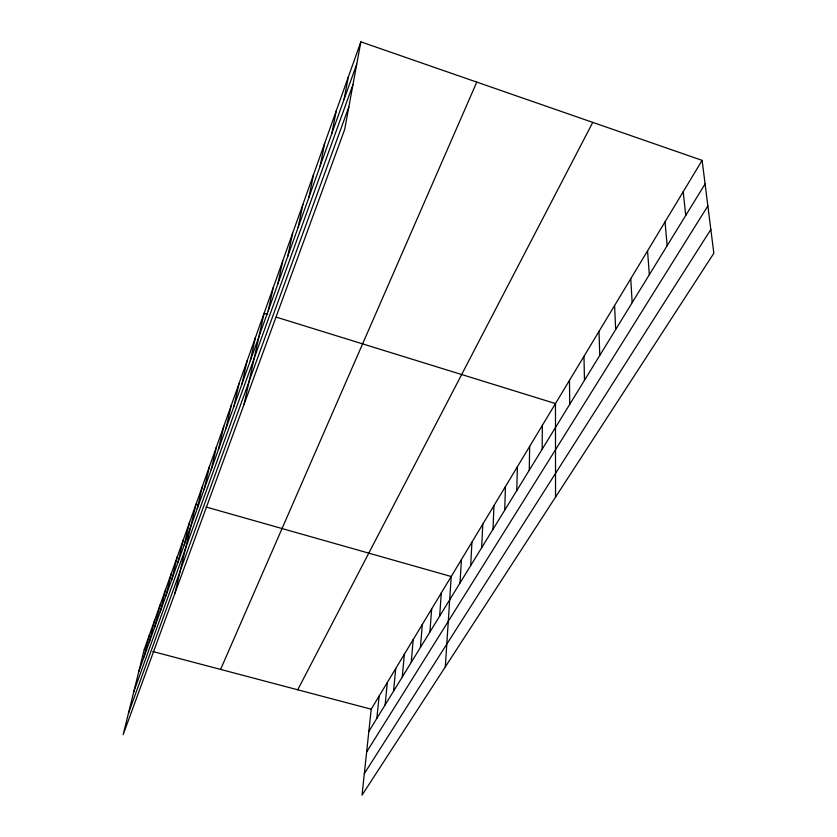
<?xml version="1.0" encoding="UTF-8"?>
<svg xmlns="http://www.w3.org/2000/svg" width="837" height="837" viewBox="0 0 837 837"><rect width="100%" height="100%" fill="white"/><g stroke="black" fill="none" stroke-linecap="round" stroke-linejoin="round"><path stroke-width="1.26" d="M542.156 449.228L542.355 425.332M529.256 470.227L529.664 446.393M516.774 490.545L517.381 466.764M504.701 510.214L505.475 486.506M493.003 529.256L493.945 505.621M481.673 547.712L482.771 524.161M470.687 565.603L471.932 542.135M460.026 582.95L461.417 559.576M445.315 666.869L451.206 576.515L206.08 507.002M439.655 616.126L441.298 592.952M429.904 631.998L431.662 608.928M420.436 647.409L422.298 624.454M411.239 662.402L413.196 639.562M402.283 676.976L404.344 654.241M393.578 691.142L395.723 668.533M385.114 704.942L387.332 682.448M376.859 718.366L379.161 695.997M702.117 160.359L371.209 709.201L362.034 795.15L713.846 253.255L702.117 160.359L360.852 41.85L144.299 649.271L123.154 734.708L344.708 129.358L360.852 41.85M344.028 99.477L348.286 77.098M331.829 133.481L336.233 110.892M320.132 166.092L324.672 143.326M308.905 197.375L313.572 174.473M298.118 227.434L302.9 204.406M287.75 256.321L292.626 233.199M277.779 284.099L282.749 260.924M268.185 310.851L273.228 287.625M244.038 404.407L264.053 313.362L267.735 314.503M250.284 360.747L255.452 337.478M241.924 384.037L247.145 360.778M233.847 406.541L239.12 383.304M226.042 428.303L231.347 405.087M218.488 449.354L223.835 426.179M211.186 469.724L216.553 446.592M197.25 508.561L202.669 485.554M204.102 489.446L209.501 466.376M174.891 593.339L196.036 504.156L198.547 504.868M184.15 545.054L189.601 522.194M177.894 562.485L183.355 539.708M165.925 595.839L171.407 573.24M171.826 579.413L177.298 556.72M160.202 611.805L165.674 589.3M149.216 642.408L154.699 620.102M154.636 627.321L160.108 604.921M143.954 657.087L149.425 634.885M138.827 671.358L356.771 63.978M133.784 691.749L352.942 84.704M128.459 713.281L348.851 106.916M220.591 669.422L476.787 82.11M297.731 689.793L592.774 122.39M368.835 731.444L705.099 183.91M366.637 751.961L707.872 205.933M364.325 773.618L710.843 229.495M144.299 649.271L146.737 649.91M152.826 651.521L371.209 709.201M276.315 317.16L555.475 403.57L555.538 497.094M683.201 191.746L685.733 215.433M665.028 221.889L667.162 245.68M647.556 250.859L649.324 274.735M630.753 278.731L632.165 302.659M614.578 305.568L615.666 329.527M598.989 331.41L599.784 355.39M583.964 356.332L584.477 380.312M569.474 380.375L569.725 404.334"/></g></svg>
